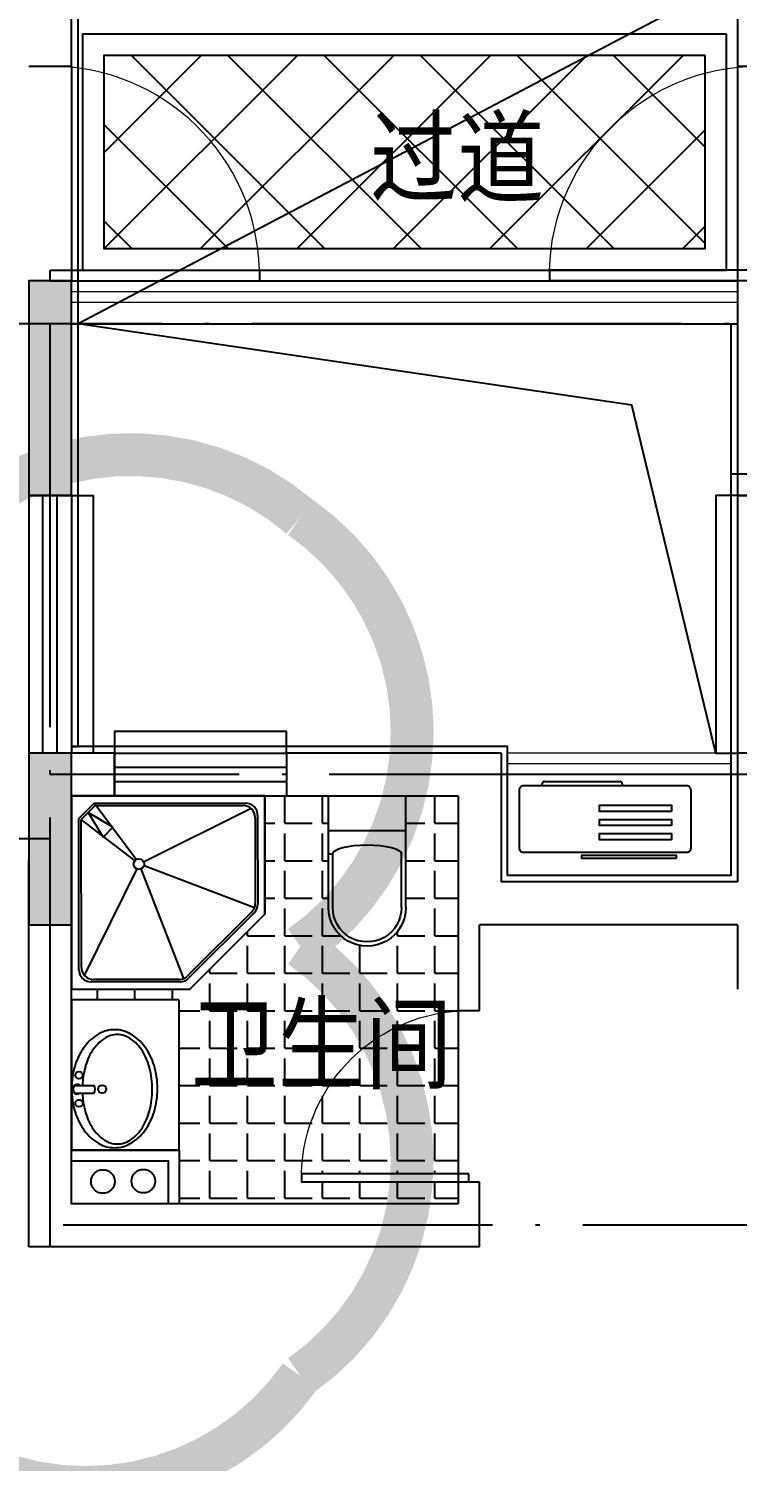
# Model space of a CAD drawing. Extents: x 802298 to 1915382, y -2285475 to -1340051.
# Drawn here: x 1391790 to 1395090, y -2236426 to -2229751 of the extents above; entities that cross this region are included whole.
import ezdxf
from ezdxf.enums import TextEntityAlignment as Align

# ---------------------------------------------------------------- set-up
doc = ezdxf.new("R2010")
doc.units = 0
doc.header["$LTSCALE"] = 1000
doc.header["$MEASUREMENT"] = 0
doc.linetypes.add('DOTE', pattern=[2.42, 2, -0.2, 0.02, -0.2])
doc.layers.get('0').update_dxf_attribs({"linetype": 'CONTINUOUS'})
for name, color, linetype in [('BALCONY', 6, 'CONTINUOUS'), ('DOTE', 1, 'CONTINUOUS'), ('LM-粗', 255, 'CONTINUOUS'), ('PUB_TEXT', 7, 'CONTINUOUS'), ('WALL', 9, 'CONTINUOUS'), ('WINDOW', 4, 'CONTINUOUS'), ('修改', 6, 'CONTINUOUS'), ('厨卫', 154, 'CONTINUOUS'), ('家具', 33, 'CONTINUOUS'), ('平面填充', 252, 'CONTINUOUS'), ('看线', 5, 'CONTINUOUS'), ('窗檐', 6, 'CONTINUOUS'), ('结构', 7, 'CONTINUOUS')]:
    doc.layers.add(name, color=color, linetype=linetype)
doc.layers.add('保温', color=150, linetype='CONTINUOUS', lineweight=9)
doc.layers.add('栏杆百叶', color=36, linetype='CONTINUOUS', lineweight=9)
doc.layers.add('面积－户', color=2, linetype='CONTINUOUS', plot=False)
doc.styles.add('黑体', font='SIMHEI.TTF', dxfattribs={"width": 0.8})

# ---------------------------------------------------------------- blocks, each defined once
blk = doc.blocks.new('$0$C-D_B0A01EA002')
for p, q in [((-18.6, -23.2), (-18.6, -105)), ((17.4, -23.2), (17.4, -105))]:
    blk.add_line(p, q)
blk.add_lwpolyline([(-273, -200, 0.130159), (-253.7, -273, 0.106469), (-192.5, -341.4, 0.084248), (-106.7, -384, 0.073281), (2, -400, 0.073281), (110.7, -384, 0.084248), (196.4, -341.4, 0.106469), (257.6, -273, 0.130159), (277, -200, 0.130159), (257.6, -127, 0.106469), (196.4, -58.6, 0.084248), (110.7, -16, 0.073281), (2, 0, 0.073281), (-106.7, -16, 0.084248), (-192.5, -58.6, 0.106469), (-253.7, -127, 0.130159)], format="xyb", close=True)
for points in [[(-18.6, -50.1, 0.052133), (-100.9, -62.4, 0.076468), (-179, -96, 0.107136), (-237.3, -152.8, 0.147373), (-255.4, -212.7, 0.147373)], [(-255.4, -212.7, 0.147373), (-237.3, -272.5, 0.107136), (-179, -329.3, 0.076468), (-100.9, -362.9, 0.063415), (-0.6, -375.7, 0.063415), (99.8, -362.9, 0.076468), (177.8, -329.3, 0.107136), (236.2, -272.5, 0.147373), (254.2, -212.7, 0.147373), (236.2, -152.8, 0.107136), (177.8, -96, 0.076468), (99.8, -62.4, 0.052133), (17.4, -50.1, 0.063415)]]:
    blk.add_lwpolyline(points, format="xyb")
for centre, radius in [((-66.1, -34.3), 16.9), ((65, -34.3), 16.9), ((0, -142.3), 18.8)]:
    blk.add_circle(centre, radius)
for centre, radius, start, end in [((-0.6, -24.8), 22.2, 324.09564, 215.90436), ((-0.6, -24.8), 18.1, 354.93946, 185.06054), ((-0.6, -71.8), 37.8, 241.58082, 298.41918)]:
    blk.add_arc(centre, radius, start, end)
blk.add_point((0, 0))
blk = doc.blocks.new('A$C20CC1F58')
for p, q in [((0, 180), (0, 700)), ((360, 700), (0, 700)), ((360, 180), (360, 700)), ((360, 539.5), (0, 539.5)), ((20, 180), (20, 430)), ((360, 430), (340, 430)), ((340, 180), (340, 430))]:
    blk.add_line(p, q)
blk.add_lwpolyline([(340, 430), (336.9, 438.2), (327.8, 446.1), (313, 453.4), (293.1, 459.8), (268.9, 465.1), (241.2, 469), (211.2, 471.4), (180, 472.2), (148.8, 471.4), (118.8, 469), (91.1, 465.1), (66.9, 459.8), (47, 453.4), (32.2, 446.1), (23.1, 438.2), (20, 430)])
for radius in [180, 160]:
    blk.add_arc((180, 180), radius, 180, 0)
blk = doc.blocks.new('asfafasfsafaffd')
at = {"color": 8, "ltscale": 0.5}
for points in [[(1618096, -1341391.5), (1618296, -1341391.5), (1618296, -1342391.5), (1618096, -1342391.5)], [(1618096, -1343591.5), (1618296, -1343591.5), (1618296, -1344391.5), (1618096, -1344391.5), (1618096, -1343791.5), (1618096, -1343791.5)]]:
    blk.add_lwpolyline(points, close=True, dxfattribs=at)
for points in [[(1618096, -1341391.5), (1618096, -1342391.5), (1618296, -1341391.5), (1618296, -1342391.5)], [(1618296, -1344391.5), (1618296, -1343591.5), (1618096, -1344391.5), (1618096, -1343591.5)], [(1618096, -1343591.5), (1618096, -1343791.5), (1618096, -1343591.5), (1618096, -1343791.5)]]:
    blk.add_solid(points, dxfattribs=at)
blk = doc.blocks.new('A$C4EB5717C')
at = {"layer": '家具', "color": 8}
for p, q in [((520.3, 110), (520.3, 120)), ((883.1, 100), (530.3, 100)), ((893.1, 120), (893.1, 110))]:
    blk.add_line(p, q, dxfattribs=at)
at = {"layer": '家具'}
blk.add_lwpolyline([(220, 120), (980, 120, 0.414214), (1000, 140), (1000, 410, 0.414214), (980, 430), (220, 430, 0.414214), (200, 410), (200, 140, 0.414214)], format="xyb", close=True, dxfattribs=at)
at = {"layer": '家具', "color": 8}
for points in [[(269.2, 459.1), (709, 459.1), (709, 444), (269.2, 444)], [(290.4, 371.5), (625.9, 371.5), (625.9, 342.6), (290.4, 342.6)], [(290.4, 305.7), (625.9, 305.7), (625.9, 276.8), (290.4, 276.8)], [(290.4, 239.9), (625.9, 239.9), (625.9, 211), (290.4, 211)]]:
    blk.add_lwpolyline(points, close=True, dxfattribs=at)
for centre, start, end in [((530.3, 110), 180, 270), ((883.1, 110), 270, 0)]:
    blk.add_arc(centre, 10, start, end, dxfattribs=at)
blk = doc.blocks.new('$DorLib2D$00000001')
for p, q in [((0.45, 0.975), (0.5, 0.975)), ((0.45, 0), (0.45, 0.975)), ((0.5, 0), (0.5, 0.975)), ((0.5, 0), (0.45, 0))]:
    blk.add_line(p, q)
at = {"lineweight": 13}
blk.add_arc((0.475, 0), 0.975, 91.46928, 180, dxfattribs=at)
blk = doc.blocks.new('$TCHSYS$WIN2D')
for p, q in [((-0.5, 0.5), (0.5, 0.5)), ((-0.5, 0.5), (-0.5, -0.5)), ((0.5, 0.5), (0.5, -0.5)), ((0.5, 0.1667), (-0.5, 0.1667)), ((0.5, -0.1667), (-0.5, -0.1667)), ((-0.5, -0.5), (0.5, -0.5))]:
    blk.add_line(p, q)

msp = doc.modelspace()

# ---------------------------------------------------------------- hatches: boundary and pattern name
at = {"layer": '平面填充'}
h = msp.add_hatch(dxfattribs=at)
h.set_pattern_fill('NET', color=256, scale=100, angle=45, style=0)
h.set_pattern_definition([(135, (2332439.1, -788034.24), (224.5064, 224.506403), []), (45, (2332439.1, -788034.24), (224.506403, -224.5064), [])])
h.paths.add_polyline_path([(1394940.5, -2229876.4), (1392140.5, -2229876.4), (1392140.5, -2230776.4), (1394940.5, -2230776.4)])
h = msp.add_hatch(dxfattribs=at)
h.set_pattern_fill('ANGLE', color=256, scale=50, style=0)
h.set_pattern_definition([(0, (0, 0), (0, 174.625), [127, -47.625]), (90, (0, 0), (-174.625, 1e-14), [127, -47.625])])
h.paths.add_polyline_path([(1393790.5, -2234328), (1393790.5, -2233726.4), (1393790.5, -2233326.4), (1393546.5, -2233326.4), (1393546.5, -2233846.4, -1), (1393186.5, -2233846.4), (1393186.5, -2233326.4), (1392890.5, -2233326.4), (1392890.5, -2233876.4), (1392540.5, -2234226.4), (1391990.5, -2234226.4), (1391990.5, -2234276.1), (1392490.3, -2234276.1), (1392490.3, -2234976.2), (1392490.5, -2234976.2), (1392490.5, -2235226.4), (1393790.5, -2235226.4), (1393790.5, -2235126.4), (1393060.5, -2235126.4), (1393060.5, -2235086.4), (1393060.7, -2235086.4, -0.388153)])
h.paths.add_polyline_path([(1393790.5, -2234328, 0.388153), (1393060.7, -2235086.4), (1393790.5, -2235086.4)], flags=16)
h.paths.add_polyline_path([(1392393, -2234817.3), (1393914.2, -2234817.3), (1393914.2, -2234126.2), (1392393, -2234126.2)], flags=9)

# ---------------------------------------------------------------- linework, layer by layer
at = {"layer": 'BALCONY', "color": 8}
msp.add_lwpolyline([(1394990.5, -2233126.4), (1394599.9, -2231505.4), (1392020.5, -2231126.4)], dxfattribs=at)
at = {"layer": 'DOTE', "linetype": 'DOTE'}
for p, q in [((1402090.5, -2231126.4), (1389490.5, -2231126.4)), ((1391890.5, -2235426.4), (1391890.5, -2231126.4)), ((1395190.5, -2233226.4), (1391890.5, -2233226.4)), ((1391890.5, -2233526.4), (1389490.5, -2233526.4)), ((1398790.5, -2235326.4), (1391890.5, -2235326.4))]:
    msp.add_line(p, q, dxfattribs=at)
at = {"layer": 'LM-粗'}
msp.add_line((1392890.5, -2233326.4), (1391990.5, -2233326.4), dxfattribs=at)
at = {"layer": 'WALL'}
for p, q in [((1391990.5, -2229926.4), (1391990.5, -2229626.4)), ((1395090.5, -2229626.4), (1395090.5, -2229926.4)), ((1391790.5, -2229926.4), (1391990.5, -2229926.4)), ((1395090.5, -2229926.4), (1395290.5, -2229926.4)), ((1391990.5, -2230926.4), (1391790.5, -2230926.4)), ((1391990.5, -2231126.4), (1391990.5, -2230926.4)), ((1395290.5, -2230926.4), (1395090.5, -2230926.4)), ((1395090.5, -2230926.4), (1395090.5, -2231026.4)), ((1395090.5, -2231026.4), (1395090.5, -2231026.4)), ((1395090.5, -2231026.4), (1395090.5, -2231126.4)), ((1391990.5, -2231926.4), (1391990.5, -2231126.4)), ((1395090.5, -2231126.4), (1395090.5, -2231126.4)), ((1395090.5, -2231126.4), (1395090.5, -2231826.4)), ((1395090.5, -2231826.4), (1395090.5, -2231926.4)), ((1391790.5, -2231926.4), (1391990.5, -2231926.4)), ((1395090.5, -2231926.4), (1395290.5, -2231926.4)), ((1391990.5, -2233126.4), (1391790.5, -2233126.4)), ((1392190.5, -2233126.4), (1391990.5, -2233126.4)), ((1392190.5, -2233326.4), (1392190.5, -2233126.4)), ((1393990.5, -2233126.4), (1392990.5, -2233126.4)), ((1392990.5, -2233126.4), (1392990.5, -2233326.4)), ((1393990.5, -2233126.4), (1393990.5, -2233726.4)), ((1395290.5, -2233126.4), (1395090.5, -2233126.4)), ((1395090.5, -2233126.4), (1395090.5, -2233726.4)), ((1391990.5, -2233526.4), (1391990.5, -2233326.4)), ((1391990.5, -2233326.4), (1392190.5, -2233326.4)), ((1392990.5, -2233326.4), (1393790.5, -2233326.4)), ((1393790.5, -2233326.4), (1393790.5, -2233726.4)), ((1391990.5, -2235226.4), (1391990.5, -2233526.4)), ((1391790.5, -2235426.4), (1391790.5, -2233626.4)), ((1393790.5, -2233726.4), (1393790.5, -2234326.4)), ((1393790.5, -2233726.4), (1393790.5, -2233726.4)), ((1395090.5, -2233726.4), (1393990.5, -2233726.4)), ((1395090.5, -2233926.4), (1393890.5, -2233926.4)), ((1393890.5, -2234326.4), (1393890.5, -2233926.4)), ((1393890.5, -2233926.4), (1393890.5, -2233926.4)), ((1395090.5, -2233926.4), (1395090.5, -2234226.4)), ((1393790.5, -2234326.4), (1393890.5, -2234326.4)), ((1393890.5, -2235126.4), (1393790.5, -2235126.4)), ((1393790.5, -2235126.4), (1393790.5, -2235226.4)), ((1393890.5, -2235426.4), (1393890.5, -2235126.4)), ((1393790.5, -2235226.4), (1391990.5, -2235226.4)), ((1393890.5, -2235426.4), (1391790.5, -2235426.4))]:
    msp.add_line(p, q, dxfattribs=at)
at = {"layer": 'WINDOW', "color": 4}
for p, q in [((1391990.5, -2229926.4), (1391990.5, -2230926.4)), ((1395090.5, -2229926.4), (1395090.5, -2230926.4)), ((1393790.5, -2234326.4), (1393790.5, -2235126.4))]:
    msp.add_line(p, q, dxfattribs=at)
at = {"layer": '保温', "ltscale": 0.5}
for points in [[(1391990.5, -2231926.4), (1392020.5, -2231926.4), (1392020.5, -2231126.4), (1391990.5, -2231126.4)], [(1395090.5, -2231126.4), (1395060.5, -2231126.4), (1395060.5, -2231926.4), (1395090.5, -2231926.4)], [(1392190.5, -2233126.4), (1392190.5, -2233096.4), (1392090.5, -2233096.4), (1392090.5, -2233126.4)], [(1395090.5, -2233126.4), (1395060.5, -2233126.4), (1395060.5, -2233696.4), (1394020.5, -2233696.4), (1394020.5, -2233096.4), (1392990.5, -2233096.4), (1392990.5, -2233126.4)]]:
    msp.add_lwpolyline(points, dxfattribs=at)
at = {"layer": '修改', "const_width": 200}
msp.add_lwpolyline([(1393055.8, -2232027.8, -0.520567), (1393055.8, -2234027.8, -0.520567), (1393055.8, -2236027.8, -0.520567), (1391055.8, -2236027.8, -0.520567), (1389119.7, -2236529.2, -0.520567), (1389119.7, -2234529.2, -0.520567), (1389119.7, -2232529.2, -0.520567), (1391119.7, -2232529.2, -0.520567)], format="xyb", close=True, dxfattribs=at)
at = {"layer": '厨卫'}
for p, q in [((1391990.5, -2233326.4), (1391990.5, -2234226.4)), ((1392095.8, -2233360), (1392024.3, -2233431.7)), ((1392100.5, -2233371.3), (1392035.5, -2233436.3)), ((1392095.8, -2233360), (1392800.5, -2233359.6)), ((1392291, -2233622.7), (1392095.8, -2233360)), ((1392100.5, -2233371.3), (1392789.2, -2233370.9)), ((1392826.7, -2233385.2), (1392328.2, -2233632.6)), ((1392890.5, -2233726.4), (1392890.5, -2233326.4)), ((1392890.5, -2233326.4), (1392890.5, -2233876.4)), ((1392024.7, -2234136.3), (1392024.3, -2233431.7)), ((1392285.7, -2233627.9), (1392035.5, -2233436.3)), ((1392035.9, -2234125.1), (1392035.5, -2233436.3)), ((1392068, -2233403.8), (1392136.7, -2233518.8)), ((1392183.1, -2233472.4), (1392068, -2233403.8)), ((1392845.5, -2233427.1), (1392845.7, -2233825.7)), ((1392856.8, -2233415.8), (1392857, -2233830.4)), ((1392183.1, -2233472.4), (1392136.7, -2233518.8)), ((1392841.5, -2233847.3), (1392328.6, -2233652)), ((1392050.2, -2234162.5), (1392295.5, -2233665.4)), ((1392512.4, -2234176.8), (1392314.9, -2233665.7)), ((1392829.3, -2233865.5), (1392530.6, -2234164.6)), ((1392840.5, -2233870.2), (1392535.2, -2234175.8)), ((1392890.5, -2233876.4), (1392540.5, -2234226.4)), ((1392490.8, -2234181.1), (1392092.2, -2234181.3)), ((1391990.5, -2234226.4), (1392540.5, -2234226.4)), ((1392495.5, -2234192.3), (1392081, -2234192.6)), ((1391990.3, -2234276.1), (1391990.3, -2234976.1)), ((1392490.3, -2234276.1), (1391990.5, -2234276.1)), ((1392490.3, -2234276.1), (1392490.3, -2234976.1)), ((1392490.3, -2234976.1), (1391990.3, -2234976.1))]:
    msp.add_line(p, q, dxfattribs=at)
at = {"layer": '厨卫', "ltscale": 0.5}
for p, q in [((1391990.5, -2235026.2), (1391990.5, -2234976.2)), ((1392490.5, -2235226.4), (1392440.5, -2235226.4))]:
    msp.add_line(p, q, dxfattribs=at)
at = {"layer": '厨卫'}
for points in [[(1391990.5, -2233326.4), (1391990.5, -2234226.4), (1392540.5, -2234226.4), (1392890.5, -2233876.4), (1392890.5, -2233326.4)], [(1392440.5, -2235226.4), (1391990.5, -2235226.4), (1391990.5, -2235026.2), (1392440.5, -2235026.2)]]:
    msp.add_lwpolyline(points, close=True, dxfattribs=at)
msp.add_lwpolyline([(1391990.5, -2234976.2), (1392490.5, -2234976.2), (1392490.5, -2235226.4)], dxfattribs=at)
for centre, radius in [((1392303.8, -2233643.7), 24.5), ((1392136.1, -2235122.5), 55), ((1392324.7, -2235121.1), 55)]:
    msp.add_circle(centre, radius, dxfattribs=at)
for centre, start, end in [((1392789.3, -2233427.1), 0.03343, 90.03343), ((1392800.5, -2233415.9), 0.03343, 90.03343), ((1392789.5, -2233825.7), 315.03343, 0.03343), ((1392800.8, -2233830.4), 315.03343, 0.03343), ((1392080.9, -2234136.3), 180.03343, 270.03343), ((1392092.2, -2234125), 180.03343, 270.03343), ((1392490.8, -2234124.8), 270.03343, 315.03343), ((1392495.4, -2234136.1), 270.03343, 315.03343)]:
    msp.add_arc(centre, 56.2, start, end, dxfattribs=at)
at = {"layer": '平面填充', "ltscale": 0.5}
for points in [[(1395040.5, -2229776.4), (1392040.5, -2229776.4), (1392040.5, -2230876.4), (1395040.5, -2230876.4)], [(1394940.5, -2229876.4), (1392140.5, -2229876.4), (1392140.5, -2230776.4), (1394940.5, -2230776.4)]]:
    msp.add_lwpolyline(points, close=True, dxfattribs=at)
at = {"layer": '栏杆百叶'}
for p, q in [((1391990.5, -2230976.4), (1395090.5, -2230976.4)), ((1391990.5, -2231026.4), (1395090.5, -2231026.4)), ((1395090.5, -2233126.4), (1394020.5, -2233126.4)), ((1395060.5, -2233176.4), (1394020.5, -2233176.4))]:
    msp.add_line(p, q, dxfattribs=at)
at = {"layer": '看线'}
for p, q in [((1391990.5, -2230926.4), (1395090.5, -2230926.4)), ((1391990.5, -2231126.4), (1395090.5, -2231126.4))]:
    msp.add_line(p, q, dxfattribs=at)
at = {"layer": '窗檐', "ltscale": 0.5}
for points in [[(1391990.5, -2231926.4), (1392090.5, -2231926.4), (1392090.5, -2233126.4), (1391990.5, -2233126.4)], [(1395090.5, -2231926.4), (1394990.5, -2231926.4), (1394990.5, -2233126.4), (1395090.5, -2233126.4)], [(1392990.5, -2233126.4), (1392990.5, -2233026.4), (1392190.5, -2233026.4), (1392190.5, -2233126.4)]]:
    msp.add_lwpolyline(points, dxfattribs=at)
at = {"layer": '面积－户'}
msp.add_lwpolyline([(1402220.5, -2226496.4), (1400320.5, -2226496.4), (1400320.5, -2224596.4), (1395060.5, -2224596.4), (1395060.5, -2229526.4), (1392020.5, -2231126.4), (1395060.5, -2231126.4), (1395060.5, -2233126.4), (1395060.5, -2233696.4), (1394020.5, -2233696.4), (1394020.5, -2233096.4), (1391990.5, -2233096.4), (1392020.5, -2233096.4), (1392020.5, -2224596.4), (1386760.5, -2224596.4), (1386760.5, -2226496.4), (1383790.5, -2226496.4), (1383790.5, -2227096.4), (1381420.5, -2227096.4), (1379090.5, -2227096.4), (1379090.5, -2233626.4), (1379090.5, -2233656.4), (1380160.5, -2233656.4), (1380160.5, -2239526.4)], dxfattribs=at)
msp.add_lwpolyline([(1402220.5, -2226496.4), (1400320.5, -2226496.4), (1400320.5, -2224596.4), (1395060.5, -2224596.4), (1395060.5, -2229526.4), (1392020.5, -2231126.4), (1395060.5, -2231126.4), (1395060.5, -2233126.4), (1395060.5, -2233696.4), (1394020.5, -2233696.4), (1394020.5, -2233096.4), (1391990.5, -2233096.4), (1392020.5, -2233096.4), (1392020.5, -2224596.4), (1386760.5, -2224596.4), (1386760.5, -2226496.4), (1383790.5, -2226496.4), (1383790.5, -2227096.4), (1381420.5, -2227096.4), (1379090.5, -2227096.4), (1379090.5, -2233626.4), (1379090.5, -2233656.4), (1380160.5, -2233656.4), (1380160.5, -2239526.4)], dxfattribs=at)
msp.add_lwpolyline([(1398920.5, -2240256.4), (1398920.5, -2239356.4), (1398790.5, -2239356.4), (1398790.5, -2231826.4), (1395190.5, -2231826.4), (1395060.5, -2231826.4), (1395060.5, -2233696.4), (1394020.5, -2233696.4), (1394020.5, -2233096.4), (1392020.5, -2233096.4), (1392020.5, -2231126.4), (1389490.5, -2231126.4), (1389490.5, -2232426.4), (1388090.5, -2232426.4), (1388090.5, -2238326.4), (1388090.5, -2238456.4), (1387960.5, -2238456.4), (1387960.5, -2240256.4), (1388560.5, -2240256.4), (1398920.5, -2240256.4), (1398920.5, -2239356.4)], close=True, dxfattribs=at)
msp.add_lwpolyline([(1398920.5, -2240256.4), (1398920.5, -2239356.4), (1398790.5, -2239356.4), (1398790.5, -2231826.4), (1395190.5, -2231826.4), (1395060.5, -2231826.4), (1395060.5, -2233696.4), (1394020.5, -2233696.4), (1394020.5, -2233096.4), (1392020.5, -2233096.4), (1392020.5, -2231126.4), (1389490.5, -2231126.4), (1389490.5, -2232426.4), (1388090.5, -2232426.4), (1388090.5, -2238326.4), (1388090.5, -2238456.4), (1387960.5, -2238456.4), (1387960.5, -2240256.4), (1388560.5, -2240256.4), (1398920.5, -2240256.4), (1398920.5, -2239356.4)], close=True, dxfattribs=at)

# ---------------------------------------------------------------- block references
at = {"layer": 'WINDOW', "color": 4}
for name, p, xscale, yscale, zscale, rotation in [('$DorLib2D$00000001', (1391890.5, -2230426.4), 1000, 1000, 1000, 270.0000000438537), ('$DorLib2D$00000001', (1395190.5, -2230426.4), 1000, -1000, 1000, 270.0000000435691), ('$TCHSYS$WIN2D', (1391890.5, -2232526.4), 1200, 200, 1200, 270.0000000438512), ('$TCHSYS$WIN2D', (1395190.5, -2232526.4), 1200, 200, 1200, 270.0000000434824), ('$TCHSYS$WIN2D', (1392590.5, -2233226.4), -800, -200, -800, 180.0000000429288), ('$DorLib2D$00000001', (1393840.5, -2234726.4), 800, -800, 800, 270.0000000436314)]:
    msp.add_blockref(name, p, dxfattribs=dict(at, xscale=xscale, yscale=yscale, zscale=zscale, rotation=rotation))
at = {"layer": '厨卫', "extrusion": (0, 0, -1), "zscale": -1, "rotation": 359.9999999533093}
msp.add_blockref('A$C20CC1F58', (-1393546.5, -2234026.4), dxfattribs=at)
at = {"layer": '厨卫', "rotation": 90.00000005336084}
msp.add_blockref('$0$C-D_B0A01EA002', (1391990.5, -2234692.2), dxfattribs=at)
at = {"layer": '家具', "rotation": 180.0000000400206}
msp.add_blockref('A$C4EB5717C', (1395074.9, -2233158.8), dxfattribs=at)
at = {"layer": '结构', "xscale": -1, "rotation": 4.669073128127366e-08}
msp.add_blockref('asfafasfsafaffd', (3010086.5, -889534.8), dxfattribs=at)

# ---------------------------------------------------------------- texts
at = {"layer": 'PUB_TEXT', "style": '黑体', "width": 0.85}
msp.add_text('过道', height=350, dxfattribs=at).set_placement((1393380, -2230526.8))
msp.add_text('卫生间', height=350, dxfattribs=at).set_placement((1393153.6, -2234654.7), align=Align.CENTER)

doc.saveas('drawing.dxf')
